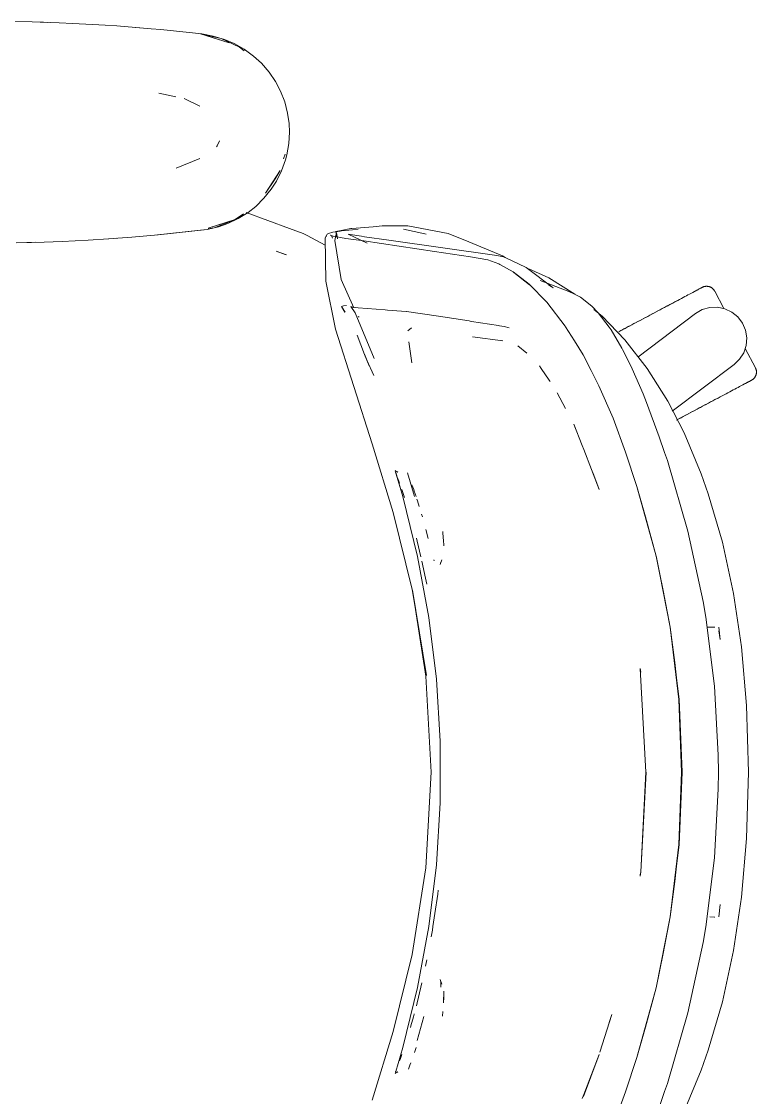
# Model space of a CAD drawing. Header units: millimetres. Extents: x 155927 to 295199, y -4084 to 97293.
# Drawn here: x 187200.4 to 187521.8, y 33406 to 33876.7 of the extents above; entities that cross this region are included whole.
import ezdxf

# ---------------------------------------------------------------- set-up
doc = ezdxf.new("R2010")
doc.units = ezdxf.units.MM
doc.header["$MEASUREMENT"] = 0
doc.layers.add('G-IMPT', color=8, linetype='CONTINUOUS', lineweight=9)
doc.layers.add('I-FURN', color=8, linetype='CONTINUOUS', lineweight=9)

msp = doc.modelspace()

# ---------------------------------------------------------------- linework, layer by layer
at = {"layer": 'G-IMPT'}
for p, q in [((187196.65, 33876.74), (187205.07, 33876.57)), ((187216.83, 33876.19), (187205.07, 33876.57)), ((187210.01, 33876.44), (187208.51, 33876.45)), ((187211.94, 33876.33), (187210.01, 33876.44)), ((187216.83, 33876.19), (187222.85, 33875.93)), ((187236.99, 33875.12), (187222.85, 33875.93)), ((187242.08, 33874.8), (187236.99, 33875.12)), ((187242.08, 33874.8), (187257.14, 33873.55)), ((187250.27, 33874.15), (187251.94, 33873.98)), ((187257.14, 33873.55), (187261.27, 33873.2)), ((187261.27, 33873.2), (187279.19, 33871.3)), ((187278.68, 33871.3), (187291.14, 33867.47)), ((187278.68, 33871.3), (187282, 33870.38)), ((187279.19, 33871.3), (187284.24, 33870.4)), ((187287.65, 33869.25), (187279.25, 33871.17)), ((187291.14, 33867.47), (187282, 33870.38)), ((187289.1, 33868.94), (187284.24, 33870.4)), ((187287.65, 33869.25), (187295.71, 33865.52)), ((187293.34, 33867.13), (187289.1, 33868.94)), ((187293.34, 33867.13), (187297.78, 33864.61)), ((187297.82, 33863.92), (187295.71, 33865.52)), ((187301.87, 33861.62), (187297.78, 33864.61)), ((187301.87, 33861.62), (187305.3, 33858.45)), ((187308.62, 33854.62), (187305.3, 33858.45)), ((187311.46, 33850.45), (187308.62, 33854.62)), ((187311.46, 33850.45), (187313.64, 33846.29)), ((187260.48, 33845.33), (187267.91, 33843.76)), ((187313.64, 33846.29), (187315.48, 33841.57)), ((187278.31, 33839.72), (187271.53, 33842.99)), ((187316.74, 33836.71), (187315.48, 33841.57)), ((187316.74, 33836.71), (187317.39, 33832.19)), ((187317.56, 33828.35), (187317.39, 33832.19)), ((187317.56, 33828.35), (187317.26, 33823.31)), ((187285.93, 33822.3), (187285.63, 33821.85)), ((187286.94, 33824.52), (187285.93, 33822.3)), ((187317.26, 33823.31), (187316.38, 33818.36)), ((187267.98, 33812.63), (187278.4, 33816.77)), ((187314.11, 33811.46), (187315.82, 33816.23)), ((187315.02, 33816.67), (187315.64, 33818.7)), ((187316.38, 33818.36), (187315.82, 33816.23)), ((187313.46, 33811.55), (187307.14, 33801.6)), ((187313.46, 33811.55), (187311.3, 33807.88)), ((187314.11, 33811.46), (187311.87, 33806.95)), ((187311.3, 33807.88), (187307.14, 33801.6)), ((187311.87, 33806.95), (187309.6, 33803.4)), ((187306.41, 33799.42), (187309.6, 33803.4)), ((187306.41, 33799.42), (187302.81, 33795.87)), ((187293.85, 33790.13), (187297.43, 33792.55)), ((187295.17, 33790.52), (187299.5, 33793.25)), ((187298.6, 33793.13), (187317.54, 33786.19)), ((187302.81, 33795.87), (187299.5, 33793.25)), ((187293.85, 33790.13), (187282, 33786.31)), ((187291.14, 33789.23), (187282, 33786.31)), ((187284.63, 33786.52), (187292.81, 33789.72)), ((187290.59, 33788.33), (187286.46, 33786.88)), ((187295.17, 33790.52), (187290.59, 33788.33)), ((187293.85, 33790.13), (187291.14, 33789.23)), ((187354.23, 33786.98), (187358.18, 33787.32)), ((187362.35, 33787.32), (187358.18, 33787.32)), ((187369.32, 33787.29), (187362.35, 33787.32)), ((187369.32, 33787.29), (187387.02, 33784.05)), ((187260.06, 33783.38), (187248.67, 33782.39)), ((187281.5, 33785.73), (187258.54, 33783.27)), ((187258.54, 33783.27), (187278.68, 33785.4)), ((187281.5, 33785.73), (187260.06, 33783.38)), ((187281.5, 33785.73), (187278.68, 33785.4)), ((187281.5, 33785.73), (187286.46, 33786.88)), ((187281.95, 33786.02), (187284.63, 33786.52)), ((187317.54, 33786.19), (187323.51, 33784)), ((187325.27, 33783.08), (187323.51, 33784)), ((187333.18, 33778.93), (187325.27, 33783.08)), ((187333.11, 33782.12), (187333.72, 33783.16)), ((187333.59, 33782.53), (187333.72, 33783.16)), ((187333.59, 33782.53), (187333.7, 33783.08)), ((187333.72, 33783.16), (187333.7, 33783.08)), ((187334.09, 33783.65), (187333.72, 33783.16)), ((187334.63, 33783.97), (187334.09, 33783.65)), ((187334.63, 33783.97), (187336.49, 33784.52)), ((187335.98, 33782.93), (187335.48, 33783.33)), ((187336.58, 33782.77), (187335.48, 33783.33)), ((187336.58, 33782.77), (187335.96, 33782.94)), ((187335.96, 33782.94), (187342.23, 33781.83)), ((187335.98, 33782.93), (187336.31, 33782.39)), ((187339.77, 33785.06), (187336.49, 33784.52)), ((187338.1, 33784.46), (187337.41, 33780.88)), ((187340.18, 33785.32), (187337.86, 33784.87)), ((187338.59, 33781.59), (187337.86, 33784.87)), ((187338.59, 33781.59), (187338.1, 33784.46)), ((187339.77, 33785.06), (187340.39, 33785.14)), ((187344.43, 33786.13), (187340.18, 33785.32)), ((187340.39, 33785.14), (187345.07, 33785.65)), ((187343.2, 33783.74), (187351.6, 33779.75)), ((187343.2, 33783.74), (187344.06, 33783.59)), ((187349.08, 33782.76), (187344.06, 33783.59)), ((187344.9, 33786.17), (187344.43, 33786.13)), ((187344.9, 33786.17), (187354.23, 33786.98)), ((187345.07, 33785.65), (187347.66, 33785.87)), ((187349.08, 33782.76), (187350.38, 33782.54)), ((187361.04, 33781.1), (187350.38, 33782.54)), ((187367.46, 33785.88), (187376.76, 33783.84)), ((187376.76, 33783.84), (187377.34, 33783.68)), ((187387.02, 33784.05), (187390.88, 33782.46)), ((187394.24, 33781.07), (187390.88, 33782.46)), ((187198.01, 33779.97), (187210.32, 33780.27)), ((187204.79, 33780.11), (187202.71, 33780.11)), ((187206.45, 33780.19), (187204.79, 33780.11)), ((187218.2, 33780.56), (187210.32, 33780.27)), ((187218.2, 33780.56), (187229.51, 33781.1)), ((187238.38, 33781.66), (187229.51, 33781.1)), ((187238.38, 33781.66), (187248.67, 33782.39)), ((187240.42, 33781.8), (187238.52, 33781.71)), ((187240.42, 33781.8), (187241.84, 33781.93)), ((187333.5, 33763.14), (187333.11, 33782.12)), ((187336.38, 33781.89), (187336.31, 33782.39)), ((187340.13, 33763.84), (187337.41, 33780.88)), ((187342.23, 33781.83), (187350.08, 33780.72)), ((187350.08, 33780.72), (187380.95, 33776.16)), ((187361.04, 33781.1), (187408.26, 33774.43)), ((187410.69, 33774.27), (187394.24, 33781.07)), ((187316.24, 33774.59), (187311.77, 33776.23)), ((187311.77, 33776.23), (187315.65, 33774.85)), ((187316.24, 33774.59), (187315.65, 33774.85)), ((187380.95, 33776.16), (187396.72, 33773.77)), ((187404.39, 33772.47), (187396.72, 33773.77)), ((187408.26, 33774.43), (187411.25, 33773.78)), ((187411.86, 33773.5), (187410.69, 33774.27)), ((187414.62, 33772.22), (187411.25, 33773.78)), ((187404.39, 33772.47), (187409.18, 33770.71)), ((187409.6, 33770.5), (187409.18, 33770.71)), ((187415.44, 33767.21), (187409.6, 33770.5)), ((187414.62, 33772.22), (187421.14, 33769.18)), ((187432.84, 33760.24), (187421.14, 33769.18)), ((187422.33, 33768.51), (187430.95, 33764.53)), ((187340.13, 33763.84), (187345.74, 33751.49)), ((187415.44, 33767.21), (187422.41, 33761.79)), ((187422.61, 33761.49), (187415.66, 33766.89)), ((187415.66, 33766.89), (187419.04, 33764.3)), ((187422.61, 33761.49), (187419.04, 33764.3)), ((187430.95, 33764.53), (187442.4, 33757.4)), ((187333.5, 33763.14), (187337.69, 33742.18)), ((187430.14, 33753.89), (187422.41, 33761.79)), ((187427.19, 33763.47), (187439.09, 33758.96)), ((187432.84, 33760.24), (187430.81, 33761.4)), ((187441.32, 33757.89), (187439.09, 33758.96)), ((187443.76, 33756.71), (187441.32, 33757.89)), ((187444.89, 33756.1), (187443.76, 33756.71)), ((187444.89, 33756.1), (187449.76, 33752.24)), ((187340.27, 33752.01), (187340.33, 33752.03)), ((187340.27, 33752.01), (187341.86, 33749.55)), ((187341.2, 33752.31), (187340.33, 33752.03)), ((187341.86, 33749.55), (187340.33, 33752.03)), ((187340.33, 33752.03), (187341.82, 33749.56)), ((187342.56, 33752.47), (187341.2, 33752.31)), ((187345.19, 33751.72), (187344.47, 33752)), ((187344.47, 33752), (187346.23, 33749.34)), ((187345.19, 33751.72), (187345.21, 33751.71)), ((187347.59, 33751.42), (187345.21, 33751.71)), ((187347.59, 33751.42), (187347.67, 33751.41)), ((187351.54, 33751.12), (187347.67, 33751.41)), ((187359.4, 33750.55), (187351.54, 33751.12)), ((187360.39, 33750.48), (187359.4, 33750.55)), ((187368.63, 33749.86), (187360.39, 33750.48)), ((187368.63, 33749.86), (187368.71, 33749.85)), ((187382.78, 33747.82), (187368.71, 33749.85)), ((187430.14, 33753.89), (187438.16, 33743.46)), ((187449.76, 33752.24), (187452.65, 33749.21)), ((187454.32, 33747.79), (187450.65, 33750.79)), ((187346.23, 33749.34), (187354.67, 33729.36)), ((187347.68, 33747.62), (187348.12, 33747.35)), ((187382.78, 33747.82), (187396.14, 33745.71)), ((187396.14, 33745.71), (187396.65, 33745.63)), ((187397.26, 33745.53), (187396.65, 33745.63)), ((187397.26, 33745.53), (187408.98, 33743.73)), ((187452.65, 33749.21), (187457.37, 33743.08)), ((187454.32, 33747.79), (187464.28, 33737.5)), ((187353.68, 33691.94), (187337.69, 33742.18)), ((187369.37, 33741.47), (187371.01, 33742.75)), ((187408.98, 33743.73), (187409.45, 33743.66)), ((187411.43, 33743.23), (187409.45, 33743.66)), ((187413.6, 33742.77), (187411.43, 33743.23)), ((187438.33, 33743.2), (187438.16, 33743.46)), ((187442.21, 33737.1), (187438.33, 33743.2)), ((187457.37, 33743.08), (187458.23, 33741.79)), ((187462.96, 33733.79), (187458.23, 33741.79)), ((187350.37, 33730.99), (187347.12, 33739.46)), ((187369.72, 33736.53), (187371.12, 33727.36)), ((187369.72, 33736.53), (187369.77, 33736.18)), ((187397.56, 33738.85), (187410.91, 33737.07)), ((187410.91, 33737.07), (187410.44, 33737.22)), ((187442.21, 33737.1), (187445.98, 33730.87)), ((187474.09, 33724.9), (187464.28, 33737.5)), ((187352.39, 33726.09), (187350.37, 33731.2)), ((187350.37, 33731.2), (187352.39, 33726.08)), ((187350.37, 33730.99), (187352.39, 33726.09)), ((187421.41, 33731.57), (187417.5, 33734.91)), ((187449.55, 33724.08), (187445.98, 33730.87)), ((187463.27, 33733.19), (187462.96, 33733.79)), ((187463.27, 33733.19), (187467.27, 33725.18)), ((187351.39, 33728.62), (187354.44, 33721.9)), ((187427.69, 33724.94), (187426.93, 33726.04)), ((187427.69, 33724.94), (187431.18, 33719.81)), ((187449.55, 33724.08), (187452.94, 33717.36)), ((187467.49, 33724.74), (187467.27, 33725.18)), ((187467.49, 33724.74), (187472.26, 33713.78)), ((187483.06, 33710.6), (187474.09, 33724.9)), ((187431.18, 33719.81), (187431.57, 33719.23)), ((187459.11, 33703.13), (187452.94, 33717.36)), ((187434.71, 33714.33), (187438.25, 33707.36)), ((187472.26, 33713.78), (187473.74, 33710.1)), ((187479.34, 33695.03), (187473.74, 33710.1)), ((187490.15, 33696.82), (187483.06, 33710.6)), ((187464.57, 33688.25), (187459.11, 33703.13)), ((187445.61, 33691.17), (187441.88, 33700.5)), ((187441.88, 33700.5), (187442.88, 33698.25)), ((187479.34, 33695.03), (187481.68, 33688.21)), ((187497.67, 33678.85), (187490.15, 33696.82)), ((187362.86, 33661.96), (187353.68, 33691.94)), ((187446.27, 33689.44), (187445.61, 33691.17)), ((187452.98, 33672), (187446.27, 33689.44)), ((187464.57, 33688.25), (187469.58, 33673.33)), ((187482.88, 33684.6), (187481.68, 33688.21)), ((187482.88, 33684.6), (187491.82, 33653.77)), ((187363.82, 33680.14), (187363.96, 33680.38)), ((187367.09, 33668.92), (187363.82, 33680.14)), ((187367.09, 33668.92), (187363.98, 33679.74)), ((187364.03, 33679.45), (187363.98, 33679.74)), ((187367.09, 33668.92), (187364.03, 33679.45)), ((187364.91, 33679.6), (187364.3, 33679.98)), ((187364.91, 33679.6), (187364.7, 33679.75)), ((187372.29, 33668.91), (187369.25, 33679.34)), ((187452.98, 33672), (187450.26, 33679.43)), ((187497.67, 33678.85), (187500.74, 33670.12)), ((187365.37, 33675.66), (187364.97, 33676.73)), ((187365.71, 33674.69), (187365.37, 33675.66)), ((187366.7, 33671.94), (187366.99, 33671.14)), ((187367.72, 33668.91), (187366.99, 33671.14)), ((187371.16, 33674.09), (187371.92, 33671.93)), ((187372.18, 33671.21), (187371.92, 33671.93)), ((187372.18, 33671.21), (187372.95, 33668.91)), ((187473.31, 33660.08), (187469.54, 33673.25)), ((187477.97, 33642.84), (187469.54, 33673.25)), ((187477.97, 33642.84), (187469.58, 33673.33)), ((187500.74, 33670.12), (187506.92, 33648.87)), ((187373.64, 33642.6), (187367.09, 33668.92)), ((187367.72, 33668.91), (187367.87, 33668.46)), ((187373.33, 33667.77), (187373.58, 33666.99)), ((187373.58, 33666.99), (187374.36, 33664.5)), ((187362.86, 33661.96), (187371.18, 33628.28)), ((187375.35, 33661.2), (187375.69, 33660.08)), ((187473.31, 33660.08), (187477.97, 33642.84)), ((187373.41, 33649.33), (187373.07, 33650.62)), ((187377.26, 33654.41), (187378.26, 33650.55)), ((187377.26, 33654.41), (187377.65, 33652.89)), ((187384.68, 33653.06), (187384.65, 33653.54)), ((187384.96, 33649.35), (187384.68, 33653.06)), ((187498.49, 33622.98), (187491.82, 33653.77)), ((187374.96, 33642.58), (187373.41, 33649.33)), ((187384.96, 33649.35), (187385.06, 33647.98)), ((187385.06, 33647.28), (187385.06, 33647.98)), ((187506.92, 33648.87), (187511.73, 33626.51)), ((187373.64, 33642.6), (187378.57, 33615.93)), ((187380.86, 33640.79), (187380.72, 33641.2)), ((187484.14, 33611.71), (187477.92, 33642.95)), ((187477.92, 33642.95), (187484.14, 33611.79)), ((187477.97, 33642.84), (187481.04, 33627.81)), ((187377.12, 33633.19), (187375.41, 33640.61)), ((187383.53, 33639.19), (187384.21, 33641.14)), ((187383.53, 33639.19), (187383.74, 33640.24)), ((187377.59, 33630.55), (187377.12, 33633.19)), ((187371.18, 33628.28), (187377.44, 33590.54)), ((187377.17, 33590.37), (187371.44, 33627.9)), ((187377.44, 33590.54), (187371.44, 33627.9)), ((187484.14, 33611.71), (187481.04, 33627.81)), ((187499.67, 33616.06), (187498.49, 33622.98)), ((187515.22, 33603.09), (187511.73, 33626.51)), ((187378.57, 33615.93), (187381.87, 33589.01)), ((187503.49, 33585.89), (187499.67, 33616.06)), ((187487.96, 33580.2), (187484.14, 33611.79)), ((187486.08, 33596.23), (187484.14, 33611.71)), ((187487.92, 33580.16), (187484.14, 33611.71)), ((187500.22, 33611.71), (187501.47, 33611.75)), ((187503.56, 33611.82), (187501.47, 33611.75)), ((187503.56, 33611.82), (187503.45, 33611.82)), ((187505.32, 33611.79), (187505.97, 33606.38)), ((187505.4, 33610.15), (187505.97, 33606.38)), ((187517.49, 33577.52), (187515.22, 33603.09)), ((187486.08, 33596.23), (187487.92, 33580.16)), ((187377.17, 33590.37), (187379.53, 33548.38)), ((187470.92, 33593.66), (187470.96, 33593.41)), ((187471.2, 33592.11), (187470.96, 33593.41)), ((187473.47, 33548.38), (187470.97, 33593.72)), ((187470.97, 33593.72), (187471.2, 33592.11)), ((187383.52, 33561.94), (187381.87, 33589.01)), ((187505.1, 33555.69), (187503.49, 33585.89)), ((187487.92, 33580.16), (187488.6, 33565.26)), ((187487.92, 33580.16), (187489.07, 33548.38)), ((187489.29, 33548.38), (187487.96, 33580.2)), ((187518.33, 33548.38), (187517.49, 33577.52)), ((187383.52, 33534.82), (187383.52, 33561.94)), ((187488.6, 33565.26), (187489.07, 33548.38)), ((187505.1, 33555.69), (187505.2, 33548.38)), ((187377.17, 33506.39), (187379.53, 33548.38)), ((187473.52, 33548.38), (187471.2, 33504.65)), ((187473.47, 33548.38), (187471.2, 33504.65)), ((187487.92, 33516.6), (187489.07, 33548.38)), ((187487.96, 33516.56), (187489.29, 33548.38)), ((187488.6, 33531.5), (187489.07, 33548.38)), ((187505.1, 33541.07), (187505.2, 33548.38)), ((187517.49, 33519.24), (187518.33, 33548.38)), ((187505.1, 33541.07), (187503.49, 33510.86)), ((187383.52, 33534.82), (187381.87, 33507.75)), ((187488.6, 33531.5), (187487.92, 33516.6)), ((187515.22, 33493.67), (187517.49, 33519.24)), ((187487.92, 33516.6), (187484.14, 33485.05)), ((187487.96, 33516.56), (187484.14, 33484.97)), ((187487.92, 33516.6), (187486.08, 33500.52)), ((187503.49, 33510.86), (187499.67, 33480.69)), ((187371.18, 33468.48), (187377.17, 33506.39)), ((187378.57, 33480.83), (187381.87, 33507.75)), ((187471.2, 33504.65), (187470.94, 33502.87)), ((187471.2, 33504.65), (187470.96, 33503.35)), ((187470.92, 33503.1), (187470.96, 33503.35)), ((187484.14, 33485.05), (187486.08, 33500.52)), ((187382.49, 33494.98), (187382.67, 33496.64)), ((187381.2, 33486.46), (187382.49, 33494.98)), ((187511.73, 33470.25), (187515.22, 33493.67)), ((187381.2, 33486.46), (187380.34, 33480.83)), ((187505.32, 33484.96), (187505.97, 33490.38)), ((187477.97, 33453.92), (187484.14, 33485.05)), ((187477.97, 33453.92), (187484.14, 33484.97)), ((187484.14, 33485.05), (187481.04, 33468.94)), ((187501.47, 33485.01), (187503.56, 33484.93)), ((187503.56, 33484.93), (187503.45, 33484.93)), ((187373.64, 33454.16), (187378.57, 33480.83)), ((187379.54, 33476.3), (187380.1, 33479.2)), ((187380.34, 33480.83), (187380.1, 33479.2)), ((187499.67, 33480.69), (187498.49, 33473.77)), ((187491.82, 33442.98), (187498.49, 33473.77)), ((187371.18, 33468.48), (187362.86, 33434.79)), ((187477.97, 33453.92), (187481.04, 33468.94)), ((187506.92, 33447.88), (187511.73, 33470.25)), ((187377.62, 33466.2), (187377.08, 33463.38)), ((187373.64, 33454.16), (187367.09, 33427.84)), ((187373.41, 33447.42), (187374.96, 33454.18)), ((187375.42, 33456.15), (187374.96, 33454.18)), ((187383.74, 33456.52), (187383.53, 33457.57)), ((187383.53, 33457.57), (187384.21, 33455.62)), ((187383.74, 33456.52), (187383.78, 33454.21)), ((187383.79, 33454.35), (187383.78, 33454.21)), ((187477.97, 33453.92), (187469.54, 33423.51)), ((187477.97, 33453.92), (187469.58, 33423.42)), ((187473.31, 33436.67), (187477.97, 33453.92)), ((187385.07, 33452.51), (187384.98, 33447.45)), ((187384.98, 33447.45), (187385.06, 33449.73)), ((187385.07, 33452.51), (187385.06, 33449.73)), ((187373.41, 33447.42), (187373.07, 33446.13)), ((187384.67, 33443.66), (187384.45, 33441.57)), ((187500.74, 33426.64), (187506.92, 33447.88)), ((187371.79, 33441.27), (187370.67, 33437.27)), ((187371.79, 33441.27), (187372.11, 33442.41)), ((187372.11, 33442.41), (187372.15, 33442.58)), ((187373.38, 33430.94), (187376.31, 33441.41)), ((187458.51, 33442.24), (187453.26, 33425.75)), ((187458.51, 33442.24), (187457.44, 33438.8)), ((187491.82, 33442.98), (187482.88, 33412.16)), ((187353.68, 33404.82), (187362.86, 33434.79)), ((187370.67, 33437.27), (187370.47, 33436.58)), ((187473.31, 33436.67), (187469.54, 33423.51)), ((187367.09, 33427.84), (187364.02, 33417.41)), ((187365.93, 33422.64), (187366.68, 33424.74)), ((187372.93, 33427.85), (187372.21, 33425.64)), ((187452.98, 33424.76), (187446.16, 33406.36)), ((187452.98, 33424.76), (187446.27, 33407.31)), ((187500.74, 33426.64), (187497.67, 33417.91)), ((187365.93, 33422.64), (187365.69, 33421.98)), ((187370.22, 33420.09), (187369.61, 33418.43)), ((187370.22, 33420.09), (187370.59, 33421.1)), ((187469.58, 33423.42), (187464.57, 33408.51)), ((187363.82, 33416.62), (187363.88, 33416.85)), ((187363.91, 33416.39), (187363.82, 33416.62)), ((187363.88, 33416.85), (187363.95, 33417.14)), ((187363.95, 33417.14), (187364.02, 33417.41)), ((187364.91, 33417.16), (187364.3, 33416.77)), ((187364.91, 33417.16), (187364.7, 33417.01)), ((187497.67, 33417.91), (187490.15, 33399.93)), ((187482.88, 33412.16), (187481.68, 33408.55)), ((187446.27, 33407.31), (187445.61, 33405.59)), ((187459.11, 33393.63), (187464.57, 33408.51)), ((187479.28, 33401.62), (187481.68, 33408.55))]:
    msp.add_line(p, q, dxfattribs=at)
at = {"layer": 'I-FURN'}
for p, q in [((187495.27, 33758.91), (187494.78, 33758.66)), ((187495.01, 33758.78), (187495.48, 33759.03)), ((187495.71, 33759.15), (187495.27, 33758.91)), ((187495.48, 33759.03), (187495.91, 33759.25)), ((187496.12, 33759.37), (187495.71, 33759.15)), ((187495.91, 33759.25), (187496.3, 33759.46)), ((187496.5, 33759.57), (187496.12, 33759.37)), ((187496.3, 33759.46), (187496.65, 33759.65)), ((187496.83, 33759.75), (187496.5, 33759.57)), ((187496.65, 33759.65), (187496.97, 33759.82)), ((187497.13, 33759.9), (187496.83, 33759.75)), ((187496.97, 33759.82), (187497.25, 33759.97)), ((187497.39, 33760.04), (187497.13, 33759.9)), ((187497.25, 33759.97), (187497.49, 33760.1)), ((187497.61, 33760.16), (187497.39, 33760.04)), ((187497.49, 33760.1), (187497.69, 33760.2)), ((187497.79, 33760.25), (187497.61, 33760.16)), ((187497.69, 33760.2), (187497.86, 33760.29)), ((187497.93, 33760.33), (187497.79, 33760.25)), ((187497.86, 33760.29), (187497.98, 33760.36)), ((187498.03, 33760.38), (187497.93, 33760.33)), ((187497.98, 33760.36), (187498.06, 33760.4)), ((187498.09, 33760.41), (187498.03, 33760.38)), ((187498.06, 33760.4), (187498.1, 33760.42)), ((187498.11, 33760.42), (187498.09, 33760.41)), ((187498.1, 33760.42), (187498.11, 33760.42)), ((187498.11, 33760.42), (187498.25, 33760.5)), ((187498.25, 33760.5), (187498.4, 33760.56)), ((187498.4, 33760.56), (187498.55, 33760.63)), ((187498.55, 33760.63), (187498.7, 33760.68)), ((187498.7, 33760.68), (187498.85, 33760.73)), ((187498.85, 33760.73), (187499.01, 33760.77)), ((187499.01, 33760.77), (187499.16, 33760.81)), ((187499.16, 33760.81), (187499.32, 33760.84)), ((187499.32, 33760.84), (187499.48, 33760.86)), ((187499.48, 33760.86), (187499.64, 33760.88)), ((187499.64, 33760.88), (187499.8, 33760.89)), ((187499.8, 33760.89), (187499.96, 33760.9)), ((187499.96, 33760.9), (187500.13, 33760.89)), ((187500.13, 33760.89), (187500.29, 33760.89)), ((187500.29, 33760.89), (187500.45, 33760.87)), ((187500.45, 33760.87), (187500.61, 33760.85)), ((187500.61, 33760.85), (187500.77, 33760.82)), ((187500.77, 33760.82), (187500.92, 33760.79)), ((187500.92, 33760.79), (187501.08, 33760.75)), ((187501.08, 33760.75), (187501.23, 33760.7)), ((187501.23, 33760.7), (187501.39, 33760.65)), ((187501.39, 33760.65), (187501.54, 33760.59)), ((187501.54, 33760.59), (187501.68, 33760.53)), ((187501.68, 33760.53), (187501.83, 33760.46)), ((187501.83, 33760.46), (187501.97, 33760.38)), ((187501.97, 33760.38), (187502.11, 33760.3)), ((187502.11, 33760.3), (187502.25, 33760.21)), ((187502.25, 33760.21), (187502.38, 33760.12)), ((187502.38, 33760.12), (187502.51, 33760.02)), ((187502.51, 33760.02), (187502.63, 33759.92)), ((187502.63, 33759.92), (187502.75, 33759.81)), ((187502.75, 33759.81), (187502.87, 33759.7)), ((187502.87, 33759.7), (187502.98, 33759.58)), ((187502.98, 33759.58), (187503.08, 33759.46)), ((187503.08, 33759.46), (187503.18, 33759.34)), ((187503.18, 33759.34), (187503.28, 33759.21)), ((187503.28, 33759.21), (187503.37, 33759.07)), ((187503.37, 33759.07), (187503.46, 33758.94)), ((187503.46, 33758.94), (187503.54, 33758.8)), ((187486.55, 33754.28), (187485.69, 33753.82)), ((187486.09, 33754.04), (187486.94, 33754.49)), ((187487.39, 33754.72), (187486.55, 33754.28)), ((187488.2, 33755.16), (187487.39, 33754.72)), ((187488.99, 33755.57), (187488.2, 33755.16)), ((187489.75, 33755.98), (187488.99, 33755.57)), ((187490.48, 33756.37), (187489.75, 33755.98)), ((187491.19, 33756.75), (187490.48, 33756.37)), ((187491.87, 33757.11), (187491.19, 33756.75)), ((187492.52, 33757.45), (187491.87, 33757.11)), ((187493.13, 33757.78), (187492.52, 33757.45)), ((187493.72, 33758.09), (187493.13, 33757.78)), ((187493.41, 33757.92), (187493.97, 33758.23)), ((187494.27, 33758.38), (187493.72, 33758.09)), ((187493.97, 33758.23), (187494.51, 33758.51)), ((187494.78, 33758.66), (187494.27, 33758.38)), ((187494.51, 33758.51), (187495.01, 33758.78)), ((187503.54, 33758.8), (187503.56, 33758.76)), ((187507.59, 33751.18), (187503.56, 33758.76)), ((187476.71, 33749.05), (187477.7, 33749.57)), ((187478.23, 33749.86), (187477.24, 33749.33)), ((187477.7, 33749.57), (187478.68, 33750.1)), ((187479.21, 33750.38), (187478.23, 33749.86)), ((187478.68, 33750.1), (187479.66, 33750.61)), ((187480.18, 33750.89), (187479.21, 33750.38)), ((187479.66, 33750.61), (187480.62, 33751.13)), ((187481.13, 33751.4), (187480.18, 33750.89)), ((187480.62, 33751.13), (187481.57, 33751.63)), ((187482.08, 33751.9), (187481.13, 33751.4)), ((187481.57, 33751.63), (187482.51, 33752.13)), ((187483.01, 33752.4), (187482.08, 33751.9)), ((187482.51, 33752.13), (187483.43, 33752.62)), ((187483.92, 33752.88), (187483.01, 33752.4)), ((187483.43, 33752.62), (187484.34, 33753.1)), ((187484.82, 33753.36), (187483.92, 33752.88)), ((187484.34, 33753.1), (187485.22, 33753.57)), ((187485.69, 33753.82), (187484.82, 33753.36)), ((187485.22, 33753.57), (187486.09, 33754.04)), ((187495.21, 33748.98), (187498.13, 33750.67)), ((187498.13, 33750.67), (187501.37, 33751.61)), ((187501.37, 33751.61), (187504.74, 33751.75)), ((187504.74, 33751.75), (187508.05, 33751.08)), ((187508.05, 33751.08), (187511.1, 33749.64)), ((187511.1, 33749.64), (187513.71, 33747.51)), ((187467.71, 33744.26), (187468.7, 33744.79)), ((187469.23, 33745.07), (187468.24, 33744.55)), ((187468.7, 33744.79), (187469.69, 33745.32)), ((187470.23, 33745.6), (187469.23, 33745.07)), ((187469.69, 33745.32), (187470.69, 33745.85)), ((187469.9, 33729.9), (187495.21, 33748.98)), ((187471.23, 33746.13), (187470.23, 33745.6)), ((187470.69, 33745.85), (187471.69, 33746.38)), ((187472.24, 33746.67), (187471.23, 33746.13)), ((187471.69, 33746.38), (187472.7, 33746.91)), ((187473.24, 33747.2), (187472.24, 33746.67)), ((187472.7, 33746.91), (187473.7, 33747.45)), ((187474.25, 33747.74), (187473.24, 33747.2)), ((187473.7, 33747.45), (187474.71, 33747.98)), ((187475.25, 33748.27), (187474.25, 33747.74)), ((187474.71, 33747.98), (187475.71, 33748.52)), ((187476.25, 33748.8), (187475.25, 33748.27)), ((187475.71, 33748.52), (187476.71, 33749.05)), ((187477.24, 33749.33), (187476.25, 33748.8)), ((187513.71, 33747.51), (187515.74, 33744.82)), ((187515.74, 33744.82), (187517.07, 33741.71)), ((187462.51, 33741.5), (187461.6, 33741.02)), ((187462.02, 33741.24), (187462.93, 33741.72)), ((187463.43, 33741.99), (187462.51, 33741.5)), ((187462.93, 33741.72), (187463.86, 33742.22)), ((187464.37, 33742.49), (187463.43, 33741.99)), ((187463.86, 33742.22), (187464.81, 33742.72)), ((187465.32, 33742.99), (187464.37, 33742.49)), ((187464.81, 33742.72), (187465.76, 33743.23)), ((187466.28, 33743.5), (187465.32, 33742.99)), ((187465.76, 33743.23), (187466.73, 33743.74)), ((187467.26, 33744.02), (187466.28, 33743.5)), ((187466.73, 33743.74), (187467.71, 33744.26)), ((187468.24, 33744.55), (187467.26, 33744.02)), ((187517.07, 33741.71), (187517.61, 33738.39)), ((187517.61, 33738.39), (187517.35, 33735.02)), ((187516.28, 33731.82), (187514.48, 33728.97)), ((187517.35, 33735.02), (187516.28, 33731.82)), ((187521.37, 33725.26), (187516.9, 33733.67)), ((187512.06, 33726.63), (187484.99, 33706.23)), ((187514.48, 33728.97), (187512.06, 33726.63)), ((187521.24, 33721.26), (187521.16, 33721.12)), ((187521.33, 33721.4), (187521.24, 33721.26)), ((187521.4, 33721.54), (187521.33, 33721.4)), ((187521.37, 33725.26), (187521.44, 33725.12)), ((187521.47, 33721.68), (187521.4, 33721.54)), ((187521.44, 33725.12), (187521.51, 33724.97)), ((187521.54, 33721.83), (187521.47, 33721.68)), ((187521.51, 33724.97), (187521.57, 33724.82)), ((187521.59, 33721.98), (187521.54, 33721.83)), ((187521.57, 33724.82), (187521.63, 33724.67)), ((187521.65, 33722.13), (187521.59, 33721.98)), ((187521.63, 33724.67), (187521.67, 33724.51)), ((187521.69, 33722.29), (187521.65, 33722.13)), ((187521.67, 33724.51), (187521.72, 33724.36)), ((187521.73, 33722.44), (187521.69, 33722.29)), ((187521.72, 33724.36), (187521.75, 33724.2)), ((187521.77, 33722.6), (187521.73, 33722.44)), ((187521.75, 33724.2), (187521.78, 33724.04)), ((187521.79, 33722.76), (187521.77, 33722.6)), ((187521.78, 33724.04), (187521.81, 33723.88)), ((187521.82, 33722.92), (187521.79, 33722.76)), ((187521.81, 33723.88), (187521.83, 33723.72)), ((187521.83, 33723.08), (187521.82, 33722.92)), ((187521.83, 33723.72), (187521.84, 33723.56)), ((187521.84, 33723.24), (187521.83, 33723.08)), ((187521.84, 33723.56), (187521.84, 33723.4)), ((187521.84, 33723.4), (187521.84, 33723.24)), ((187513.1, 33716.3), (187513.77, 33716.65)), ((187513.77, 33716.65), (187514.4, 33716.99)), ((187514.4, 33716.99), (187515, 33717.31)), ((187515.31, 33717.47), (187514.73, 33717.16)), ((187515, 33717.31), (187515.57, 33717.61)), ((187515.86, 33717.77), (187515.31, 33717.47)), ((187515.57, 33717.61), (187516.11, 33717.9)), ((187516.38, 33718.04), (187515.86, 33717.77)), ((187516.11, 33717.9), (187516.61, 33718.16)), ((187516.86, 33718.3), (187516.38, 33718.04)), ((187516.61, 33718.16), (187517.07, 33718.41)), ((187517.31, 33718.54), (187516.86, 33718.3)), ((187517.07, 33718.41), (187517.5, 33718.64)), ((187517.72, 33718.75), (187517.31, 33718.54)), ((187517.5, 33718.64), (187517.89, 33718.85)), ((187518.09, 33718.95), (187517.72, 33718.75)), ((187517.89, 33718.85), (187518.25, 33719.04)), ((187518.43, 33719.13), (187518.09, 33718.95)), ((187518.25, 33719.04), (187518.57, 33719.21)), ((187518.72, 33719.29), (187518.43, 33719.13)), ((187518.57, 33719.21), (187518.85, 33719.35)), ((187518.98, 33719.43), (187518.72, 33719.29)), ((187518.85, 33719.35), (187519.09, 33719.48)), ((187519.2, 33719.54), (187518.98, 33719.43)), ((187519.09, 33719.48), (187519.29, 33719.59)), ((187519.38, 33719.64), (187519.2, 33719.54)), ((187519.29, 33719.59), (187519.45, 33719.68)), ((187519.52, 33719.71), (187519.38, 33719.64)), ((187519.45, 33719.68), (187519.57, 33719.74)), ((187519.62, 33719.77), (187519.52, 33719.71)), ((187519.57, 33719.74), (187519.66, 33719.78)), ((187519.68, 33719.8), (187519.62, 33719.77)), ((187519.66, 33719.78), (187519.7, 33719.81)), ((187519.7, 33719.81), (187519.68, 33719.8)), ((187519.74, 33719.83), (187519.7, 33719.81)), ((187519.7, 33719.81), (187519.7, 33719.81)), ((187519.88, 33719.91), (187519.74, 33719.83)), ((187520.02, 33720), (187519.88, 33719.91)), ((187520.15, 33720.09), (187520.02, 33720)), ((187520.28, 33720.18), (187520.15, 33720.09)), ((187520.41, 33720.28), (187520.28, 33720.18)), ((187520.53, 33720.39), (187520.41, 33720.28)), ((187520.64, 33720.5), (187520.53, 33720.39)), ((187520.76, 33720.62), (187520.64, 33720.5)), ((187520.86, 33720.74), (187520.76, 33720.62)), ((187520.97, 33720.86), (187520.86, 33720.74)), ((187521.06, 33720.99), (187520.97, 33720.86)), ((187521.16, 33721.12), (187521.06, 33720.99)), ((187504.1, 33711.51), (187505.03, 33712.01)), ((187505.52, 33712.27), (187504.6, 33711.78)), ((187505.03, 33712.01), (187505.93, 33712.49)), ((187505.93, 33712.49), (187506.82, 33712.96)), ((187506.82, 33712.96), (187507.69, 33713.42)), ((187507.69, 33713.42), (187508.53, 33713.87)), ((187508.53, 33713.87), (187509.36, 33714.31)), ((187509.36, 33714.31), (187510.16, 33714.73)), ((187510.16, 33714.73), (187510.94, 33715.15)), ((187510.94, 33715.15), (187511.69, 33715.55)), ((187511.69, 33715.55), (187512.41, 33715.93)), ((187512.41, 33715.93), (187513.1, 33716.3)), ((187495.84, 33707.12), (187494.84, 33706.59)), ((187495.3, 33706.83), (187496.3, 33707.37)), ((187496.84, 33707.66), (187495.84, 33707.12)), ((187496.3, 33707.37), (187497.31, 33707.9)), ((187497.84, 33708.19), (187496.84, 33707.66)), ((187497.31, 33707.9), (187498.3, 33708.43)), ((187498.84, 33708.72), (187497.84, 33708.19)), ((187498.3, 33708.43), (187499.29, 33708.96)), ((187499.83, 33709.24), (187498.84, 33708.72)), ((187499.29, 33708.96), (187500.28, 33709.48)), ((187500.8, 33709.76), (187499.83, 33709.24)), ((187500.28, 33709.48), (187501.25, 33710)), ((187501.77, 33710.28), (187500.8, 33709.76)), ((187501.25, 33710), (187502.21, 33710.51)), ((187502.73, 33710.78), (187501.77, 33710.28)), ((187502.21, 33710.51), (187503.17, 33711.02)), ((187503.67, 33711.29), (187502.73, 33710.78)), ((187503.17, 33711.02), (187504.1, 33711.51)), ((187504.6, 33711.78), (187503.67, 33711.29)), ((187487.88, 33702.89), (187486.92, 33702.38)), ((187487.36, 33702.61), (187488.33, 33703.13)), ((187488.85, 33703.41), (187487.88, 33702.89)), ((187488.33, 33703.13), (187489.31, 33703.65)), ((187489.84, 33703.93), (187488.85, 33703.41)), ((187489.31, 33703.65), (187490.29, 33704.17)), ((187490.83, 33704.46), (187489.84, 33703.93)), ((187490.29, 33704.17), (187491.29, 33704.7)), ((187491.83, 33704.99), (187490.83, 33704.46)), ((187491.29, 33704.7), (187492.29, 33705.23)), ((187492.83, 33705.52), (187491.83, 33704.99)), ((187492.29, 33705.23), (187493.29, 33705.76)), ((187493.83, 33706.05), (187492.83, 33705.52)), ((187493.29, 33705.76), (187494.29, 33706.3)), ((187494.84, 33706.59), (187493.83, 33706.05)), ((187494.29, 33706.3), (187495.3, 33706.83))]:
    msp.add_line(p, q, dxfattribs=at)

doc.saveas('drawing.dxf')
